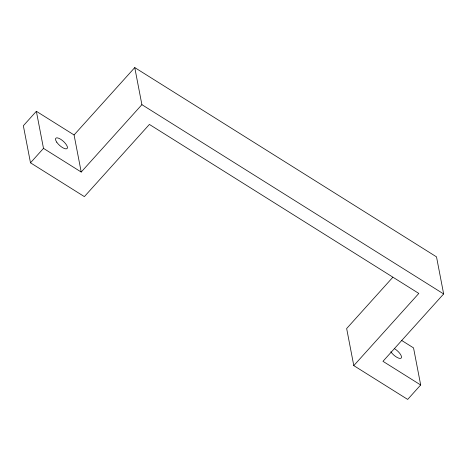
<?xml version="1.0" encoding="UTF-8"?>
<svg xmlns="http://www.w3.org/2000/svg" width="467" height="467" viewBox="0 0 467 467"><rect width="100%" height="100%" fill="white"/><g stroke="black" fill="none" stroke-linecap="round" stroke-linejoin="round"><path stroke-width="0.7" d="M74.072 134.957L134.759 67.581L141.898 104.666L81.211 172.037L74.072 134.957L36.356 111.298L23.35 125.734L30.489 162.814L84.375 196.619L149.399 124.432L418.817 293.434L353.793 365.62L407.679 399.419L420.679 384.983L413.54 347.897L401.375 340.268M30.489 162.814L43.495 148.378L36.356 111.298M392.753 277.357L346.654 328.534L353.793 365.62M134.759 67.581L436.511 256.862L443.65 293.947L382.963 361.318L420.679 384.983M141.898 104.666L443.65 293.947M43.495 148.378L81.211 172.037M394.773 348.843A7.647 2.779 42 0 1 401.083 358.177A7.647 2.779 42 0 1 390.815 351.739M56.74 142.178A7.647 2.779 42 0 0 67.003 148.617A7.647 2.779 42 0 0 60.692 139.277A7.647 2.779 42 0 0 56.74 142.178"/></g></svg>
